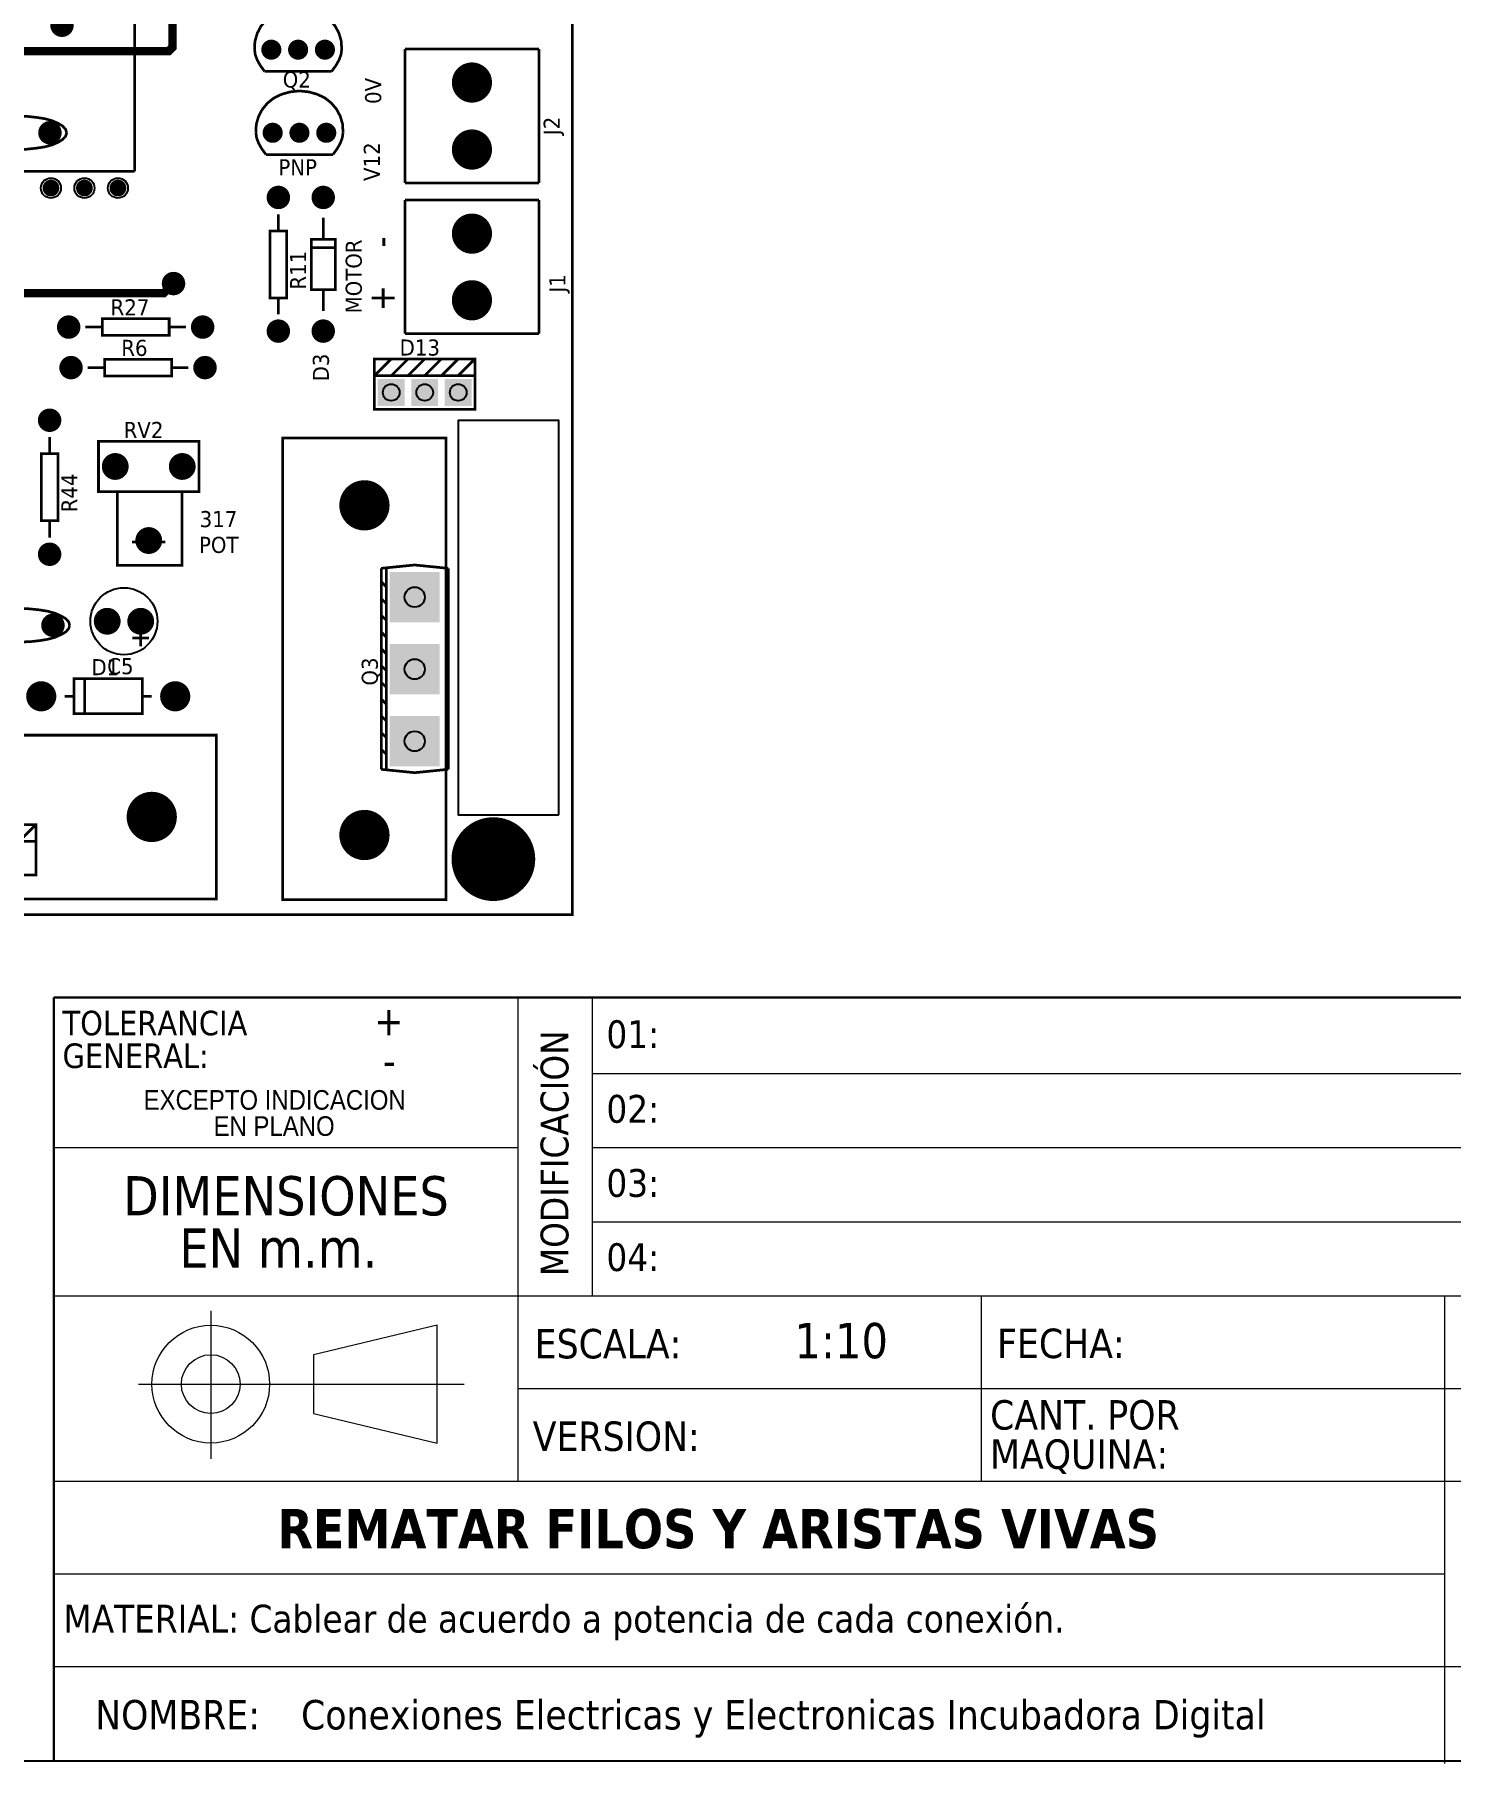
# Model space of a CAD drawing. Header units: millimetres. Extents: x 123.5 to 144.3, y 105.4 to 121.6.
# Drawn here: x 133.38 to 139.72, y 105.39 to 113.13 of the extents above; entities that cross this region are included whole.
import ezdxf

# ---------------------------------------------------------------- set-up
doc = ezdxf.new("R2010")
doc.units = ezdxf.units.MM
doc.linetypes.add('CENTERX2', pattern=[20.32, 12.7, -2.54, 2.54, -2.54])
for name, color, linetype in [('12632256', 7, 'Continuous'), ('CONTORNO', 179, 'Continuous'), ('DESC', 250, 'Continuous')]:
    doc.layers.add(name, color=color, linetype=linetype)
doc.styles.add('SLDTEXTSTYLE0', font='tahoma.ttf')
doc.styles.add('SLDTEXTSTYLE1', font='')
doc.styles.add('SLDTEXTSTYLE2', font='GOTHIC.TTF', dxfattribs={"width": 0.913})
doc.styles.get("Standard").update_dxf_attribs({"font": 'tahoma.ttf'})
doc.styles.get('SLDTEXTSTYLE1').set_extended_font_data('Tahoma', bold=True)

# ---------------------------------------------------------------- blocks, each defined once
blk = doc.blocks.new('SW_NOTE_0')
at = {"layer": 'CONTORNO', "color": 0, "attachment_point": 2, "style": 'SLDTEXTSTYLE2'}
for s, insert, char_height in [('EXCEPTO INDICACION', (7.574, 1.352), 1.05833), ('EN PLANO', (7.543, -0.059), 1.0583)]:
    blk.add_mtext(s, dxfattribs=dict(at, insert=insert, char_height=char_height))
blk = doc.blocks.new('SW_NOTE_1')
at = {"layer": 'CONTORNO', "color": 0, "attachment_point": 2, "style": 'SLDTEXTSTYLE0'}
for s, insert, char_height in [('DIMENSIONES ', (9.426, 2.688), 2.11667), ('EN m.m.', (9.017, -0.134), 2.1167)]:
    blk.add_mtext(s, dxfattribs=dict(at, insert=insert, char_height=char_height))
blk = doc.blocks.new('SW_NOTE_3')
at = {"color": 0, "linetype": 'Continuous', "lineweight": 0, "attachment_point": 1, "style": 'SLDTEXTSTYLE0'}
for s, insert, char_height in [('TOLERANCIA ', (0, 1.68), 1.32292), ('GENERAL:', (0, -0.084), 1.3229)]:
    blk.add_mtext(s, dxfattribs=dict(at, insert=insert, char_height=char_height))
blk = doc.blocks.new('SW_NOTE_4')
at = {"color": 0, "linetype": 'Continuous', "lineweight": 0, "char_height": 1.5875, "attachment_point": 1, "style": 'SLDTEXTSTYLE0'}
for s, insert in [('CANT. POR ', (0, 2.016)), ('MAQUINA:', (0, -0.1))]:
    blk.add_mtext(s, dxfattribs=dict(at, insert=insert))
blk = doc.blocks.new('EPAD')
at = {"const_width": 0.5}
blk.add_lwpolyline([(-0.25, 0, 1), (0.25, 0, 1)], format="xyb", close=True, dxfattribs=at)
blk = doc.blocks.new('RPAD')
blk.add_trace([(-0.5, -0.5), (-0.5, 0.5), (0.5, -0.5), (0.5, 0.5)])
blk = doc.blocks.new('Tarjeta Electr')
for points, const_width in [([(128.4364, 112.9248), (132.6914, 112.9248), (132.6914, 116.6008), (128.4364, 116.6008), (128.4364, 112.9248)], 0.008), ([(130.0804, 115.4698), (130.1144, 115.5028), (131.4864, 115.5028), (131.4974, 115.5138), (131.4974, 115.9288), (131.2934, 116.1328), (131.1784, 116.1328), (131.1314, 116.1798)], 0.025), ([(131.3844, 115.6438), (131.3844, 115.1438)], 0.008), ([(131.7424, 115.5068), (131.7434, 115.5318), (131.7504, 115.5558), (131.7614, 115.5768), (131.7774, 115.5958), (131.7964, 115.6108), (131.8194, 115.6218), (131.8444, 115.6288), (131.8724, 115.6318)], 0.008), ([(132.0024, 115.5068), (132.0014, 115.5318), (131.9944, 115.5558), (131.9834, 115.5768), (131.9674, 115.5958), (131.9484, 115.6108), (131.9254, 115.6218), (131.9004, 115.6288), (131.8724, 115.6318)], 0.008), ([(131.7424, 115.5068), (131.7444, 115.4918), (131.7504, 115.4758), (131.7594, 115.4598), (131.7724, 115.4418)], 0.008), ([(132.0024, 115.5068), (132.0004, 115.4918), (131.9944, 115.4758), (131.9854, 115.4598), (131.9724, 115.4418)], 0.008), ([(132.1914, 115.5088), (132.5914, 115.5088)], 0.008), ([(132.1914, 115.1088), (132.1914, 115.5088)], 0.008), ([(132.5914, 115.1088), (132.5914, 115.5088)], 0.008), ([(131.7724, 115.4418), (131.9724, 115.4418)], 0.008), ([(131.7464, 115.2588), (131.7474, 115.2838), (131.7544, 115.3078), (131.7654, 115.3288), (131.7814, 115.3478), (131.8004, 115.3628), (131.8234, 115.3738), (131.8484, 115.3808), (131.8764, 115.3838)], 0.008), ([(132.0064, 115.2588), (132.0054, 115.2838), (131.9984, 115.3078), (131.9874, 115.3288), (131.9714, 115.3478), (131.9524, 115.3628), (131.9294, 115.3738), (131.9044, 115.3808), (131.8764, 115.3838)], 0.008), ([(131.1814, 115.2588), (131.1784, 115.2688), (131.1694, 115.2788), (131.1564, 115.2868), (131.1384, 115.2948), (131.1164, 115.3008), (131.0904, 115.3048), (131.0624, 115.3078), (131.0314, 115.3088)], 0.008), ([(131.1814, 115.2588), (131.1784, 115.2488), (131.1694, 115.2388), (131.1564, 115.2308), (131.1384, 115.2228), (131.1164, 115.2168), (131.0904, 115.2128), (131.0624, 115.2098), (131.0314, 115.2088)], 0.008), ([(131.7464, 115.2588), (131.7484, 115.2438), (131.7544, 115.2278), (131.7634, 115.2118), (131.7764, 115.1938)], 0.008), ([(132.0064, 115.2588), (132.0044, 115.2438), (131.9984, 115.2278), (131.9894, 115.2118), (131.9764, 115.1938)], 0.008), ([(131.7764, 115.1938), (131.9764, 115.1938)], 0.008), ([(129.3854, 115.1438), (131.3844, 115.1438)], 0.008), ([(132.1914, 115.1088), (132.5914, 115.1088)], 0.008), ([(132.1914, 115.0578), (132.5914, 115.0578)], 0.008), ([(132.1914, 114.6588), (132.1914, 115.0578)], 0.008), ([(132.5914, 114.6588), (132.5914, 115.0578)], 0.008), ([(129.2064, 115.0078), (130.2654, 115.0078), (130.4934, 114.7798), (131.4714, 114.7798), (131.5004, 114.8088)], 0.025), ([(131.7884, 114.7658), (131.8384, 114.7658), (131.8384, 114.9658), (131.7884, 114.9658), (131.7884, 114.7658)], 0.008), ([(131.8134, 115.0158), (131.8134, 114.9658)], 0.008), ([(131.9474, 114.9408), (131.9474, 115.0058)], 0.008), ([(131.9114, 114.7908), (131.9834, 114.7908), (131.9834, 114.9408), (131.9114, 114.9408), (131.9114, 114.7908)], 0.008), ([(131.9824, 114.9158), (131.9124, 114.9158)], 0.008), ([(131.8134, 114.7658), (131.8134, 114.7168)], 0.008), ([(131.9474, 114.7908), (131.9474, 114.7268)], 0.008), ([(131.2374, 114.6788), (131.2874, 114.6788)], 0.008), ([(131.2874, 114.6538), (131.4874, 114.6538), (131.4874, 114.7038), (131.2874, 114.7038), (131.2874, 114.6538)], 0.008), ([(131.4874, 114.6788), (131.5374, 114.6788)], 0.008), ([(132.1914, 114.6588), (132.5914, 114.6588)], 0.008), ([(131.2444, 114.5578), (131.2944, 114.5578)], 0.008), ([(131.2944, 114.5328), (131.4944, 114.5328), (131.4944, 114.5828), (131.2944, 114.5828), (131.2944, 114.5328)], 0.008), ([(131.4944, 114.5578), (131.5444, 114.5578)], 0.008), ([(132.1004, 114.5338), (132.1004, 114.5838), (132.4004, 114.5838), (132.4004, 114.5338)], 0.008), ([(132.1004, 114.5338), (132.1504, 114.5838)], 0.008), ([(132.1504, 114.5338), (132.2004, 114.5838)], 0.008), ([(132.2004, 114.5338), (132.2504, 114.5838)], 0.008), ([(132.2504, 114.5338), (132.3004, 114.5838)], 0.008), ([(132.3004, 114.5338), (132.3504, 114.5838)], 0.008), ([(132.3504, 114.5338), (132.4004, 114.5838)], 0.008), ([(132.1004, 114.4338), (132.4004, 114.4338), (132.4004, 114.5338), (132.1004, 114.5338), (132.1004, 114.4338)], 0.008), ([(131.1304, 114.3508), (131.1304, 114.3008)], 0.008), ([(131.8264, 112.9698), (132.3144, 112.9698), (132.3144, 114.3478), (131.8264, 114.3478), (131.8264, 112.9698)], 0.008), ([(131.1054, 114.1008), (131.1554, 114.1008), (131.1554, 114.3008), (131.1054, 114.3008), (131.1054, 114.1008)], 0.008), ([(131.2764, 114.1878), (131.5764, 114.1878), (131.5764, 114.3378), (131.2764, 114.3378), (131.2764, 114.1878)], 0.008), ([(131.3324, 113.9678), (131.5254, 113.9678), (131.5254, 114.1878), (131.3324, 114.1878), (131.3324, 113.9678)], 0.008), ([(131.1304, 114.1008), (131.1304, 114.0508)], 0.008), ([(131.4764, 114.0378), (131.3764, 114.0378)], 0.008), ([(132.3204, 113.9588), (132.2204, 113.9688), (132.1204, 113.9588)], 0.008), ([(132.1204, 113.3588), (132.1204, 113.9588)], 0.008), ([(132.1354, 113.3588), (132.1354, 113.9588)], 0.008), ([(132.3204, 113.9588), (132.3204, 113.3588)], 0.008), ([(132.1354, 113.9038), (132.1204, 113.9188)], 0.008), ([(131.1904, 113.7888), (131.1874, 113.7988), (131.1784, 113.8088), (131.1644, 113.8168), (131.1464, 113.8248), (131.1244, 113.8308), (131.0994, 113.8348), (131.0714, 113.8378), (131.0404, 113.8388)], 0.008), ([(132.1354, 113.8538), (132.1204, 113.8688)], 0.008), ([(132.1354, 113.8538), (132.1204, 113.8688)], 0.008), ([(131.1904, 113.7888), (131.1874, 113.7788), (131.1784, 113.7688), (131.1644, 113.7608), (131.1464, 113.7528), (131.1244, 113.7468), (131.0994, 113.7428), (131.0714, 113.7398), (131.0404, 113.7388)], 0.008), ([(132.1354, 113.8038), (132.1204, 113.8188)], 0.008), ([(132.1354, 113.8038), (132.1204, 113.8188)], 0.008), ([(131.4274, 113.7508), (131.3774, 113.7508)], 0.008), ([(131.4024, 113.7258), (131.4024, 113.7758)], 0.008), ([(132.1354, 113.7538), (132.1204, 113.7688)], 0.008), ([(132.1354, 113.7538), (132.1204, 113.7688)], 0.008), ([(132.1354, 113.7038), (132.1204, 113.7188)], 0.008), ([(132.1354, 113.7038), (132.1204, 113.7188)], 0.008), ([(131.2034, 113.5248), (131.4074, 113.5248), (131.4074, 113.6298), (131.2034, 113.6298), (131.2034, 113.5248)], 0.008), ([(131.2354, 113.6288), (131.2354, 113.5258)], 0.008), ([(132.1354, 113.6538), (132.1204, 113.6688)], 0.008), ([(132.1354, 113.6538), (132.1204, 113.6688)], 0.008), ([(131.1754, 113.5768), (131.2034, 113.5768)], 0.008), ([(131.4074, 113.5768), (131.4354, 113.5768)], 0.008), ([(132.1354, 113.6038), (132.1204, 113.6188)], 0.008), ([(132.1354, 113.6038), (132.1204, 113.6188)], 0.008), ([(132.1354, 113.5538), (132.1204, 113.5688)], 0.008), ([(132.1354, 113.5538), (132.1204, 113.5688)], 0.008), ([(132.1354, 113.5038), (132.1204, 113.5188)], 0.008), ([(132.1354, 113.5038), (132.1204, 113.5188)], 0.008), ([(130.2514, 112.9718), (131.6284, 112.9718), (131.6284, 113.4608), (130.2514, 113.4608), (130.2514, 112.9718)], 0.008), ([(132.1354, 113.4538), (132.1204, 113.4688)], 0.008), ([(132.1354, 113.4538), (132.1204, 113.4688)], 0.008), ([(132.1354, 113.4038), (132.1204, 113.4188)], 0.008), ([(132.3204, 113.3588), (132.2204, 113.3488), (132.1204, 113.3588)], 0.008), ([(130.7894, 113.1438), (130.7894, 113.1938), (131.0894, 113.1938), (131.0894, 113.1438)], 0.008), ([(131.0394, 113.1438), (131.0894, 113.1938)], 0.008), ([(130.7894, 113.0438), (131.0894, 113.0438), (131.0894, 113.1438), (130.7894, 113.1438), (130.7894, 113.0438)], 0.008)]:
    blk.add_lwpolyline(points, dxfattribs=dict(const_width=const_width))
blk.add_lwpolyline([(132.6504, 113.2228), (132.6504, 114.3998), (132.3504, 114.3998), (132.3504, 113.2228), (132.6504, 113.2228)])
for centre, radius in [((131.7924, 115.5068), 0.025), ((131.8724, 115.5068), 0.025), ((131.9524, 115.5068), 0.025), ((132.3914, 115.4088), 0.03), ((131.1314, 115.2588), 0.025), ((131.7964, 115.2588), 0.025), ((131.8764, 115.2588), 0.025), ((131.9564, 115.2588), 0.025), ((132.3914, 115.2088), 0.03), ((131.1344, 115.0938), 0.03), ((131.2344, 115.0938), 0.03), ((131.3344, 115.0938), 0.03), ((131.8134, 115.0658), 0.025), ((131.9474, 115.0658), 0.025), ((132.3914, 114.9578), 0.03), ((131.5004, 114.8088), 0.025), ((132.3914, 114.7588), 0.03), ((131.1874, 114.6788), 0.025), ((131.5874, 114.6788), 0.025), ((131.8134, 114.6668), 0.025), ((131.9474, 114.6668), 0.025), ((131.1944, 114.5578), 0.025), ((131.5944, 114.5578), 0.025), ((132.1504, 114.4838), 0.025), ((132.2504, 114.4838), 0.025), ((132.3504, 114.4838), 0.025), ((131.1304, 114.4008), 0.025), ((131.3264, 114.2628), 0.025), ((131.5264, 114.2628), 0.025), ((132.0704, 114.1468), 0.03), ((131.4264, 114.0418), 0.025), ((131.1304, 114.0008), 0.025), ((132.2204, 113.8728), 0.03), ((131.1404, 113.7888), 0.025), ((131.3024, 113.8008), 0.025), ((131.4024, 113.8008), 0.025), ((132.2204, 113.6578), 0.03), ((131.1054, 113.5768), 0.025), ((131.5054, 113.5768), 0.025), ((132.2204, 113.4428), 0.03), ((131.4354, 113.2168), 0.03), ((132.0704, 113.1628), 0.03), ((132.4554, 113.0908), 0.03)]:
    blk.add_circle(centre, radius)
at = {"layer": '12632256'}
blk.add_circle((131.3524, 113.8008), 0.1, dxfattribs=at)
for name, p, xscale, yscale in [('EPAD', (131.1674, 115.5798), 0.07, 0.07), ('EPAD', (131.7924, 115.5068), 0.06, 0.06), ('EPAD', (131.8724, 115.5068), 0.06, 0.06), ('EPAD', (131.9524, 115.5068), 0.06, 0.06), ('EPAD', (132.3914, 115.4088), 0.12, 0.12), ('EPAD', (131.1314, 115.2588), 0.07, 0.07), ('EPAD', (131.7964, 115.2588), 0.06, 0.06), ('EPAD', (131.8764, 115.2588), 0.06, 0.06), ('EPAD', (131.9564, 115.2588), 0.06, 0.06), ('EPAD', (132.3914, 115.2088), 0.12, 0.12), ('EPAD', (131.1344, 115.0938), 0.05, 0.05), ('EPAD', (131.2344, 115.0938), 0.05, 0.05), ('EPAD', (131.3344, 115.0938), 0.05, 0.05), ('EPAD', (131.8134, 115.0658), 0.07, 0.07), ('EPAD', (131.9474, 115.0658), 0.07, 0.07), ('EPAD', (132.3914, 114.9578), 0.12, 0.12), ('EPAD', (131.5004, 114.8088), 0.07, 0.07), ('EPAD', (132.3914, 114.7588), 0.12, 0.12), ('EPAD', (131.1874, 114.6788), 0.07, 0.07), ('EPAD', (131.5874, 114.6788), 0.07, 0.07), ('EPAD', (131.8134, 114.6668), 0.07, 0.07), ('EPAD', (131.9474, 114.6668), 0.07, 0.07), ('EPAD', (131.1944, 114.5578), 0.07, 0.07), ('EPAD', (131.5944, 114.5578), 0.07, 0.07), ('RPAD', (132.1504, 114.4838), 0.08, 0.08), ('RPAD', (132.2504, 114.4838), 0.08, 0.08), ('RPAD', (132.3504, 114.4838), 0.08, 0.08), ('EPAD', (131.1304, 114.4008), 0.07, 0.07), ('EPAD', (131.3264, 114.2628), 0.08, 0.08), ('EPAD', (131.5264, 114.2628), 0.08, 0.08), ('EPAD', (132.0704, 114.1468), 0.15, 0.15), ('EPAD', (131.4264, 114.0418), 0.08, 0.08), ('EPAD', (131.1304, 114.0008), 0.07, 0.07), ('EPAD', (131.3024, 113.8008), 0.08, 0.08), ('EPAD', (131.4024, 113.8008), 0.08, 0.08), ('EPAD', (131.1404, 113.7888), 0.07, 0.07), ('EPAD', (131.1054, 113.5768), 0.09, 0.09), ('EPAD', (131.5054, 113.5768), 0.09, 0.09), ('EPAD', (131.4354, 113.2168), 0.15, 0.15), ('EPAD', (132.0704, 113.1628), 0.15, 0.15), ('EPAD', (132.4554, 113.0908), 0.25, 0.25)]:
    blk.add_blockref(name, p, dxfattribs=dict(xscale=xscale, yscale=yscale))
at = {"xscale": 0.15, "yscale": 0.15, "rotation": 90}
for p in [(132.2204, 113.8728), (132.2204, 113.6578), (132.2204, 113.4428)]:
    blk.add_blockref('RPAD', p, dxfattribs=at)
at = {"layer": '12632256', "width": 1.041667}
for s, p in [('Q2', (131.8264, 115.3938)), ('PNP', (131.8134, 115.1318)), ('R27', (131.3124, 114.7138)), ('R6', (131.3444, 114.5928)), ('D13', (132.1754, 114.5938)), ('RV2', (131.3514, 114.3478)), ('317', (131.5784, 114.0818)), ('POT', (131.5764, 114.0048)), ('D1', (131.2554, 113.6398)), ('C5', (131.3024, 113.6428))]:
    blk.add_text(s, height=0.048, dxfattribs=at).set_placement(p)
for s, p in [('0V', (132.1204, 115.3448)), ('J2', (132.6534, 115.2518)), ('V12', (132.1164, 115.1148)), ('MOTOR', (132.0624, 114.7198)), ('R11', (131.8964, 114.7908)), ('J1', (132.6704, 114.7818)), ('D3', (131.9644, 114.5168)), ('R44', (131.2134, 114.1258)), ('Q3', (132.1104, 113.6088))]:
    blk.add_text(s, height=0.048, rotation=90, dxfattribs=at).set_placement(p)
at = {"layer": '12632256'}
for s, p in [('-', (132.1584, 114.9158)), ('+', (132.1604, 114.7258))]:
    blk.add_text(s, height=0.08, rotation=90, dxfattribs=at).set_placement(p)

msp = doc.modelspace()

# ---------------------------------------------------------------- linework, layer by layer
at = {"color": 7, "linetype": 'Continuous', "lineweight": 30}
for p, q in [((144.2555, 108.8229), (133.462, 108.8229)), ((133.462, 108.8229), (133.462, 105.4055))]:
    msp.add_line(p, q, dxfattribs=at)
at = {"color": 7, "linetype": 'Continuous', "lineweight": 0}
for p, q in [((135.5405, 108.8229), (135.5405, 106.6563)), ((135.8725, 108.8229), (135.8725, 107.4863)), ((144.2555, 108.4823), (135.8725, 108.4823)), ((135.5405, 108.1503), (133.462, 108.1503)), ((144.2555, 108.1503), (135.8725, 108.1503)), ((144.2555, 107.8183), (135.8725, 107.8183)), ((144.2555, 107.4863), (133.4655, 107.4863)), ((137.6155, 107.4863), (137.6155, 106.6563)), ((139.6906, 107.4863), (139.6906, 105.3945)), ((135.1787, 107.356), (134.6253, 107.2242)), ((135.1787, 106.8289), (135.1787, 107.356)), ((134.6253, 107.2242), (134.6253, 106.9607)), ((141.7655, 107.0713), (135.5405, 107.0713)), ((134.6253, 106.9607), (135.1787, 106.8289)), ((141.7655, 106.6563), (133.4651, 106.6563)), ((139.6906, 106.2413), (133.4651, 106.2413)), ((144.2555, 105.8263), (133.4651, 105.8263))]:
    msp.add_line(p, q, dxfattribs=at)
at = {"color": 7, "linetype": 'CENTERX2', "lineweight": 0}
for p, q in [((134.1649, 107.4215), (134.1649, 106.7583)), ((133.8413, 107.0925), (135.2995, 107.0925)), ((133.462, 105.4055), (144.2555, 105.4055))]:
    msp.add_line(p, q, dxfattribs=at)
at = {"color": 7, "linetype": 'Continuous'}
msp.add_line((123.5055, 105.4055), (144.2555, 105.4055), dxfattribs=at)
at = {"color": 7, "linetype": 'Continuous', "lineweight": 0}
for radius in [0.2635, 0.1318]:
    msp.add_circle((134.1649, 107.0925), radius, dxfattribs=at)

# ---------------------------------------------------------------- block references
at = {"color": 7, "linetype": 'Continuous', "lineweight": 0, "xscale": 0.083, "yscale": 0.083, "zscale": 0.083}
for name, p in [('SW_NOTE_3', (133.5008, 108.6248)), ('SW_NOTE_4', (137.6551, 106.8535))]:
    msp.add_blockref(name, p, dxfattribs=at)
at = {"layer": 'CONTORNO', "xscale": 0.083, "yscale": 0.083, "zscale": 0.083}
msp.add_blockref('SW_NOTE_0', (133.8224, 108.2968), dxfattribs=at)
at = {"layer": 'CONTORNO', "color": 7, "xscale": 0.083, "yscale": 0.083, "zscale": 0.083}
msp.add_blockref('SW_NOTE_1', (133.7193, 107.8007), dxfattribs=at)
at = {"layer": 'DESC', "xscale": 1.5, "yscale": 1.5, "zscale": 1.5}
msp.add_blockref('Tarjeta Electr', (-63.2526, -60.1931), dxfattribs=at)

# ---------------------------------------------------------------- texts
at = {"color": 7, "linetype": 'Continuous', "lineweight": 0, "style": 'SLDTEXTSTYLE0'}
for s, insert, char_height, attachment_point in [('+ ', (135.0274, 108.7861), 0.13176, 3), ('01:', (135.9367, 108.7216), 0.1245, 1), ('- ', (134.9928, 108.6066), 0.13176, 3), ('02:', (135.9367, 108.3875), 0.1245, 1), ('03:', (135.9367, 108.0555), 0.1245, 1), ('04:', (135.9367, 107.7235), 0.1245, 1), ('ESCALA:', (135.6156, 107.3397), 0.13176, 1), ('FECHA:', (137.6861, 107.341), 0.13176, 1), ('VERSION:', (135.6068, 106.9253), 0.13176, 1), ('MATERIAL: Cablear de acuerdo a potencia de cada conexión.', (133.5048, 106.1049), 0.1245, 1), ('\\pi-0.39529,l0.52705,t1.0541;NOMBRE:^IConexiones Electricas y Electronicas Incubadora Digital', (133.5151, 105.6784), 0.131763, 1)]:
    msp.add_mtext(s, dxfattribs=dict(at, insert=insert, char_height=char_height, attachment_point=attachment_point))
at = {"color": 7, "linetype": 'Continuous', "lineweight": 0, "insert": (135.642, 107.5759), "char_height": 0.1245, "attachment_point": 1, "rotation": 90, "style": 'SLDTEXTSTYLE0'}
msp.add_mtext('MODIFICACIÓN', dxfattribs=at)
at = {"layer": 'CONTORNO', "color": 7, "attachment_point": 2}
for s, insert, char_height, style in [('1:10', (136.9884, 107.3667), 0.15812, 'SLDTEXTSTYLE0'), ('REMATAR FILOS Y ARISTAS VIVAS', (136.4372, 106.5337), 0.175683, 'SLDTEXTSTYLE1')]:
    msp.add_mtext(s, dxfattribs=dict(at, insert=insert, char_height=char_height, style=style))

doc.saveas('drawing.dxf')
